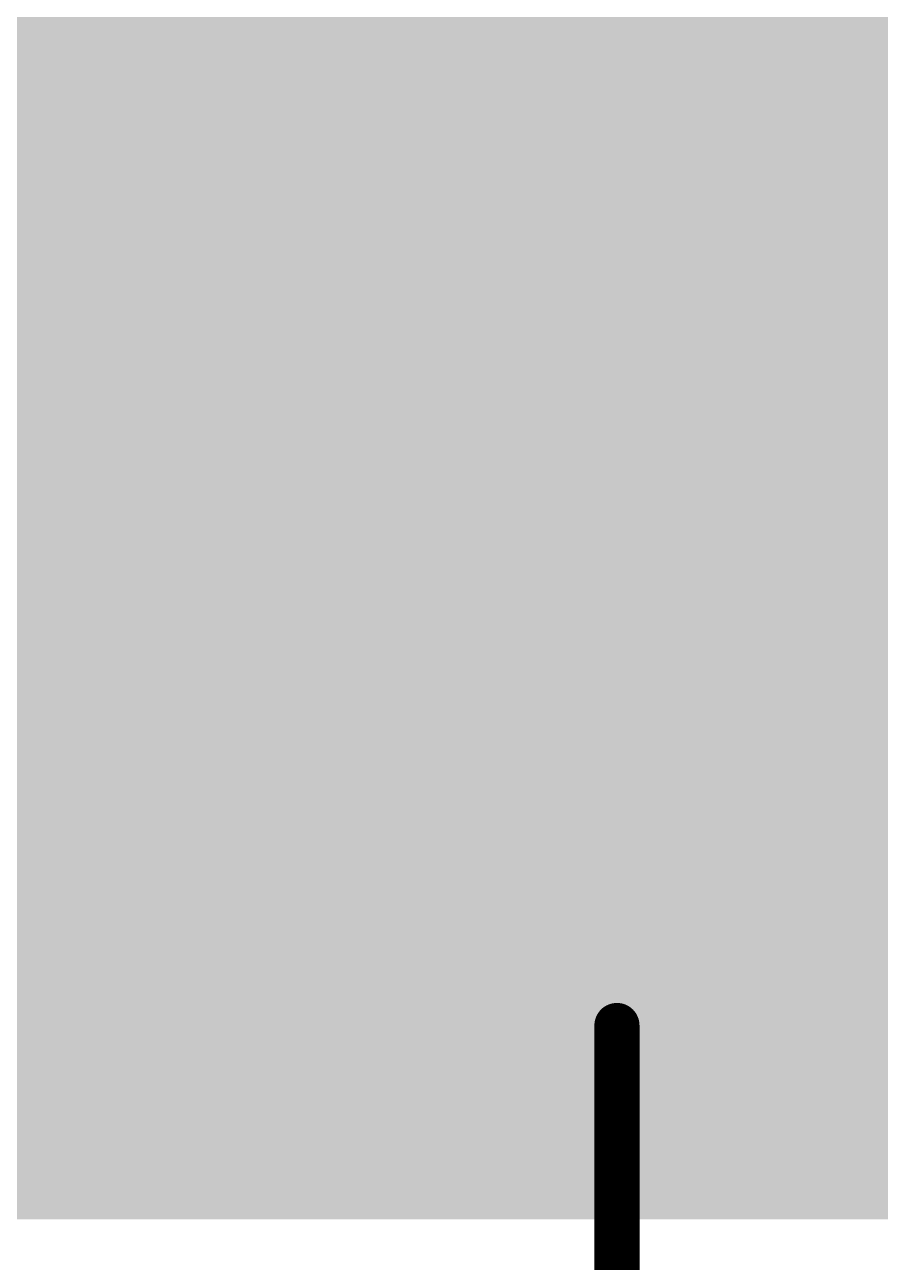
# Model space of a CAD drawing. Header units: inches. Extents: x 68 to 568, y 3 to 460.
# Drawn here: x 201.83 to 206.64, y 125.39 to 132.35 of the extents above; entities that cross this region are included whole.
import ezdxf

# ---------------------------------------------------------------- set-up
doc = ezdxf.new("R2010")
doc.units = ezdxf.units.IN
for name, color, linetype in [('Bottom Layer', 5, 'Continuous'), ('Top Layer', 1, 'Continuous'), ('Top Overlay', 2, 'Continuous'), ('Top Paste', 8, 'Continuous'), ('Top Solder', 216, 'Continuous')]:
    doc.layers.add(name, color=color, linetype=linetype)

# ---------------------------------------------------------------- blocks, each defined once
blk = doc.blocks.new('TO_263_284')
at = {"layer": 'Top Layer'}
blk.add_hatch(color=1, dxfattribs=at).paths.add_polyline_path([(-5.715, 9.78), (5.715, 9.78), (5.715, 0.89), (-5.715, 0.89)])
at = {"layer": 'Top Paste'}
blk.add_hatch(color=8, dxfattribs=at).paths.add_polyline_path([(-5.715, 9.78), (5.715, 9.78), (5.715, 0.89), (-5.715, 0.89)])
at = {"layer": 'Top Solder'}
blk.add_hatch(color=216, dxfattribs=at).paths.add_polyline_path([(-5.8166, 9.8816), (5.8166, 9.8816), (5.8166, 0.7884), (-5.8166, 0.7884)])
at = {"layer": 'Top Overlay'}
blk.add_lwpolyline([(5.1054, -1.6256, 0.254, 0.254, 0), (5.1054, 0.508, 0.254, 0.254, 0)], format="xyseb", dxfattribs=at)
blk.add_lwpolyline([(5.0419, 0.508, 0.127, 0.127, 1), (5.1689, 0.508, 0.127, 0.127, 1)], format="xyseb", close=True, dxfattribs=at)

msp = doc.modelspace()

# ---------------------------------------------------------------- hatches: boundary and pattern name
at = {"layer": 'Bottom Layer'}
msp.add_hatch(color=5, dxfattribs=at).paths.add_polyline_path([(193.802, 125.6281), (213.3346, 125.6281), (213.3346, 151.9425), (193.802, 151.9425)])
at = {"layer": 'Top Layer'}
for points in [[(194.3367, 125.7297), (205.7667, 125.7297), (205.7667, 151.1805), (194.3367, 151.1805)], [(194.3367, 125.7297), (212.344, 125.7297), (212.344, 137.9217), (194.3367, 137.9217)]]:
    msp.add_hatch(color=1, dxfattribs=at).paths.add_polyline_path(points)

# ---------------------------------------------------------------- block references
msp.add_blockref('TO_263_284', (200.0517, 126.2102))

doc.saveas('drawing.dxf')
